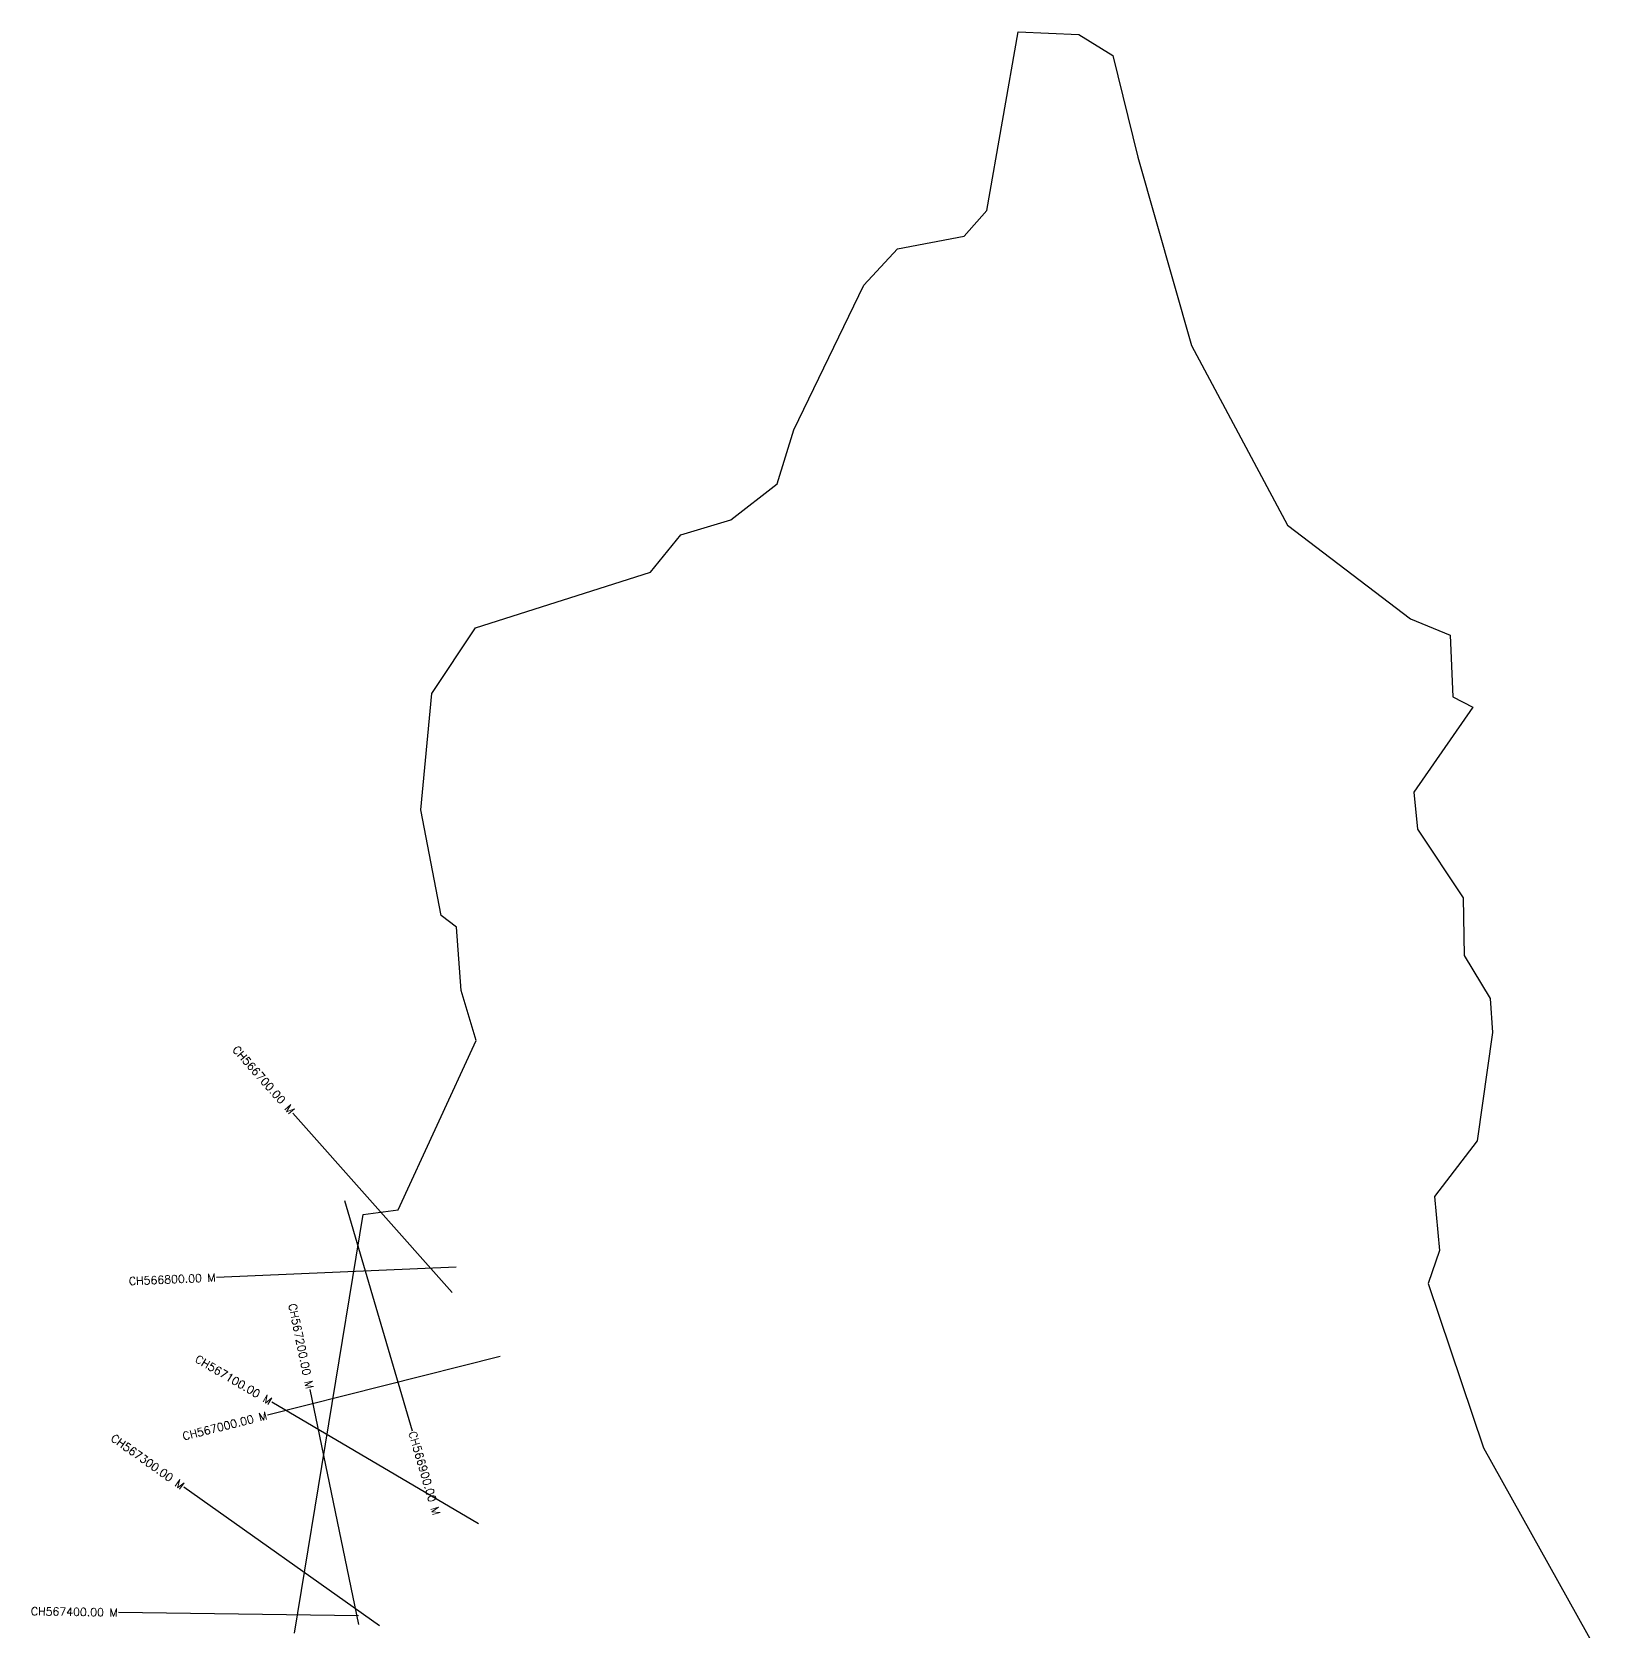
# Model space of a CAD drawing. Header units: metres. Extents: x 320373 to 323141, y 1841156 to 1849262.
# Drawn here: x 320384 to 322339, y 1847263 to 1849262 of the extents above; entities that cross this region are included whole.
import ezdxf
from ezdxf.enums import TextEntityAlignment as Align

# ---------------------------------------------------------------- set-up
doc = ezdxf.new("R2010")
doc.units = ezdxf.units.M
doc.layers.add('CS', color=134, linetype='Continuous')
doc.layers.add('CSMark', color=6, linetype='Continuous')
doc.styles.get("Standard").update_dxf_attribs({"font": 'simplex.shx'})

msp = doc.modelspace()

# ---------------------------------------------------------------- linework, layer by layer
at = {"color": 6, "flags": 128}
for points in [[(320712.3, 1847260.4), (320797.9, 1847783.8), (320841.8, 1847789.5), (320939.1, 1848001.4), (320920.4, 1848063.7), (320914.9, 1848142.8), (320895.5, 1848157.4), (320870.2, 1848289.5), (320884, 1848434.7), (320938.4, 1848517), (321157.1, 1848586.5), (321195, 1848633.3), (321257.5, 1848652.1), (321315.6, 1848697.1), (321336.6, 1848764.5), (321423.8, 1848945), (321465.9, 1848990.6), (321549.3, 1849006.5), (321577.9, 1849038.7), (321616.9, 1849261.6)], [(321616.9, 1849261.6), (321692.7, 1849258.6)], [(321692.7, 1849258.6), (321735.1, 1849232.3), (321766.3, 1849105), (321833.4, 1848869.7), (321953.7, 1848645.2), (322107.2, 1848528.3), (322156.8, 1848507.7), (322160.1, 1848430.8), (322185.3, 1848417.6), (322111.4, 1848311.6), (322116.3, 1848265.2), (322173, 1848179.5), (322174.5, 1848107.3), (322207, 1848053.8), (322209.7, 1848011.4), (322190.6, 1847875.8), (322137.2, 1847806.3), (322143.4, 1847738.9), (322129.4, 1847697.4), (322198.5, 1847492.1), (322339.3, 1847239.7)]]:
    msp.add_lwpolyline(points, dxfattribs=at)
at = {"layer": 'CS'}
for p, q in [((320909.2, 1847686.2), (320710.2, 1847910.6)), ((320774.5, 1847801.3), (320859.1, 1847513.4)), ((320914.2, 1847717.9), (320614.5, 1847705.1)), ((320969.4, 1847606.4), (320678.5, 1847533.1)), ((320792.7, 1847271.4), (320731.7, 1847565.1)), ((320942.4, 1847397.1), (320683.7, 1847549.1)), ((320818.6, 1847269.6), (320573.7, 1847442.8)), ((320792.1, 1847282), (320492.1, 1847286.4))]:
    msp.add_line(p, q, dxfattribs=at)

# ---------------------------------------------------------------- texts
at = {"layer": 'CSMark'}
for s, rotation, p in [('CH566700.00 M', 311.5653, (320709.5, 1847911.4)), ('CH566800.00 M', 2.4494, (320613.5, 1847705.1)), ('CH567200.00 M', 281.7402, (320731.5, 1847566.1)), ('CH567100.00 M', 329.5613, (320682.9, 1847549.6)), ('CH567000.00 M', 14.1476, (320677.6, 1847532.8)), ('CH567300.00 M', 324.7299, (320572.9, 1847443.4)), ('CH567400.00 M', 359.1622, (320491.1, 1847286.4))]:
    msp.add_text(s, height=10, rotation=rotation, dxfattribs=at).set_placement(p, align=Align.MIDDLE_RIGHT)
msp.add_text('CH566900.00 M', height=10, rotation=286.379, dxfattribs=at).set_placement((320859.4, 1847512.5), align=Align.MIDDLE_LEFT)

doc.saveas('drawing.dxf')
